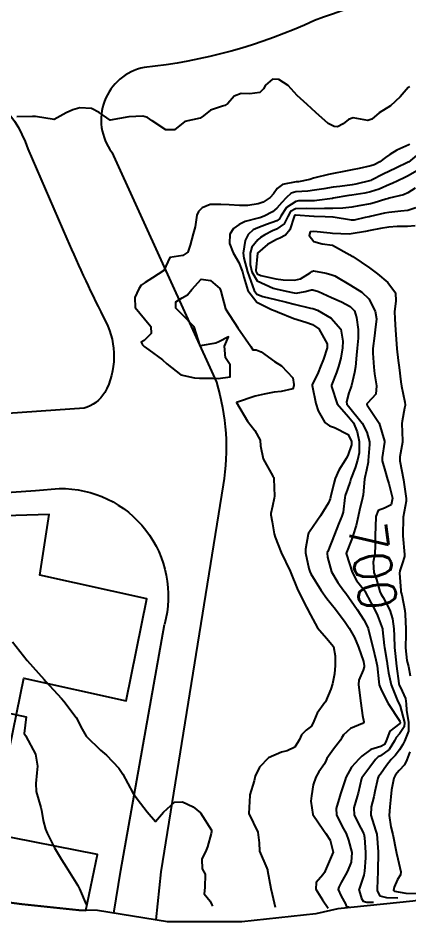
# Model space of a CAD drawing. Header units: metres. Extents: x 286371 to 293043, y 7462578 to 7466404.
# Drawn here: x 292147.9 to 292189.8, y 7462577.7 to 7462674.5 of the extents above; entities that cross this region are included whole.
import ezdxf
from ezdxf.enums import TextEntityAlignment as Align

# ---------------------------------------------------------------- set-up
doc = ezdxf.new("R2010")
doc.units = ezdxf.units.M
doc.header["$MEASUREMENT"] = 0
for name, color, linetype in [('Area', 45, 'Continuous'), ('Cotas', 45, 'Continuous'), ('Curvas de Nivel 1m', 11, 'Continuous'), ('Curvas de Nivel 5m', 15, 'Continuous'), ('Edificações', 30, 'Continuous'), ('Vias primárias', 230, 'Continuous')]:
    doc.layers.add(name, color=color, linetype=linetype)
doc.styles.add('Style-STANDARD', font='STANDARD.shx')

msp = doc.modelspace()

# ---------------------------------------------------------------- linework, layer by layer
at = {"layer": 'Area'}
msp.add_polyline3d([(292263.187, 7462596.643, 706.132), (292251.362, 7462592.681, 703.852), (292249.513, 7462591.933, 706.132), (292231.234, 7462586.014, 701.722), (292229.134, 7462585.201, 702.198), (292216.292, 7462583.702, 701.274), (292211.142, 7462583.09, 701.126), (292209.978, 7462582.809, 701.146), (292205.467, 7462582.283, 701.395), (292197.673, 7462580.971, 706.245), (292190.19, 7462579.932, 698.074), (292182.149, 7462579.109, 711.705), (292179.807, 7462578.573, 715.166), (292171.857, 7462577.714, 711.432), (292163.929, 7462577.725, 713.317), (292156.401, 7462578.938, 704.527), (292154.414, 7462578.957, 705.698), (292148.301, 7462579.613, 708.936), (292142.655, 7462580.362, 711.466)], dxfattribs=at)
at = {"layer": 'Curvas de Nivel 1m', "flags": 128}
for points, elevation in [([(292189.826, 7462667.175), (292189.682, 7462667.077), (292188.812, 7462666.086), (292187.794, 7462665.104), (292186.559, 7462664.347), (292185.772, 7462663.666), (292185.368, 7462663.542), (292183.774, 7462663.833), (292183.289, 7462663.654), (292182.723, 7462663.18), (292182.097, 7462662.851), (292181.759, 7462662.886), (292181.113, 7462663.204), (292179.782, 7462664.398), (292178.858, 7462665.238), (292177.808, 7462666.206), (292176.82, 7462667.27), (292175.834, 7462667.936), (292175.163, 7462667.965), (292174.394, 7462667.306), (292174.193, 7462666.935), (292173.813, 7462666.55), (292172.738, 7462666.403), (292171.81, 7462666.412), (292171.035, 7462666.127), (292170.372, 7462665.366), (292170.033, 7462665.128), (292169.789, 7462665.06), (292168.526, 7462664.65), (292167.774, 7462664.039), (292167.408, 7462663.772), (292165.764, 7462663.434), (292164.67, 7462662.53), (292163.75, 7462662.541), (292162.288, 7462663.487), (292161.77, 7462663.867), (292161.28, 7462663.993), (292159.77, 7462663.915), (292157.764, 7462663.564), (292156.605, 7462664.406), (292155.782, 7462664.809), (292154.511, 7462664.885), (292153.78, 7462664.687), (292153.059, 7462664.354), (292151.764, 7462663.654), (292149.77, 7462663.963), (292149.476, 7462663.982), (292147.777, 7462663.919)], 704), ([(292189.813, 7462660.993), (292189.732, 7462660.945), (292188.469, 7462660.347), (292187.716, 7462659.903), (292187.246, 7462659.576), (292186.631, 7462659.121), (292186.039, 7462658.789), (292185.697, 7462658.676), (292184.431, 7462658.415), (292183.691, 7462658.264), (292182.775, 7462658.091), (292181.684, 7462657.874), (292181.135, 7462657.75), (292179.677, 7462657.401), (292179.542, 7462657.361), (292179.14, 7462657.232), (292177.94, 7462656.981), (292177.67, 7462656.963), (292176.241, 7462656.7), (292175.659, 7462656.255), (292175.271, 7462655.669), (292174.909, 7462655.295), (292174.137, 7462654.806), (292173.634, 7462654.621), (292172.528, 7462654.434), (292171.63, 7462654.419), (292170.498, 7462654.494), (292169.632, 7462654.554), (292168.48, 7462654.543), (292167.626, 7462654.173), (292167.237, 7462653.793), (292167.057, 7462653.413), (292166.867, 7462652.144), (292166.657, 7462651.418), (292166.332, 7462650.196), (292166.101, 7462649.434), (292165.549, 7462649.081), (292164.157, 7462648.854), (292163.524, 7462647.474), (292162.301, 7462646.704), (292161.504, 7462646.185), (292161.102, 7462645.908), (292160.854, 7462645.514), (292160.424, 7462644.576), (292160.457, 7462643.52), (292161.446, 7462642.289), (292162.134, 7462641.494), (292162.177, 7462640.738), (292161.411, 7462639.993), (292161.103, 7462639.815), (292161.239, 7462639.507), (292161.402, 7462639.34), (292161.906, 7462638.985), (292163.373, 7462637.899), (292163.841, 7462637.467), (292165.347, 7462636.304), (292166.8, 7462635.964), (292167.342, 7462635.961), (292168.779, 7462635.956), (292169.342, 7462635.92), (292170.619, 7462636.091), (292170.632, 7462637.365), (292170.139, 7462638.133), (292170.028, 7462639.372), (292170.434, 7462640.389), (292169.401, 7462639.836), (292169.098, 7462639.691), (292167.394, 7462639.414), (292166.758, 7462641.425), (292165.455, 7462642.815), (292164.8, 7462643.454), (292164.805, 7462644.124), (292165.481, 7462644.563), (292166.04, 7462644.881), (292166.513, 7462645.429), (292167.511, 7462646.538), (292168.508, 7462646.393), (292169.497, 7462645.544), (292169.589, 7462645.373), (292169.61, 7462645.255), (292170.134, 7462643.364), (292171.424, 7462641.344), (292172.849, 7462639.323), (292173.03, 7462638.963), (292173.389, 7462638.967), (292173.943, 7462638.748), (292175.371, 7462637.721), (292176.127, 7462637.273), (292177.345, 7462635.971), (292177.434, 7462635.253), (292177.433, 7462635.153), (292177.328, 7462634.819), (292176.072, 7462634.525), (292175.321, 7462634.436), (292174.253, 7462634.241), (292173.315, 7462634.028), (292171.304, 7462633.354), (292172.467, 7462631.337), (292173.259, 7462630.335), (292173.829, 7462629.316), (292173.866, 7462628.684), (292174.153, 7462627.31), (292175.186, 7462625.446), (292175.281, 7462625.293), (292175.309, 7462625.166), (292175.358, 7462623.291), (292175.337, 7462623.106), (292175.138, 7462622.254), (292174.96, 7462621.463), (292174.959, 7462621.297), (292175.113, 7462620.544), (292175.349, 7462619.291), (292175.445, 7462618.933), (292176.08, 7462617.279), (292177.034, 7462615.264), (292177.869, 7462613.251), (292178.8, 7462611.405), (292178.884, 7462611.236), (292178.961, 7462611.052), (292179.972, 7462609.219), (292180.918, 7462608.114), (292181.67, 7462607.193), (292181.862, 7462606.217), (292181.854, 7462605.19), (292181.776, 7462604.275), (292181.561, 7462603.194), (292181.381, 7462602.651), (292180.815, 7462601.3), (292180.784, 7462601.235), (292180.763, 7462601.205), (292179.933, 7462600.081), (292179.572, 7462599.223), (292179.313, 7462598.69), (292178.769, 7462598.238), (292178.244, 7462597.761), (292178.034, 7462597.245), (292177.553, 7462596.441), (292176.735, 7462596.019), (292176.109, 7462595.899), (292174.724, 7462595.294), (292173.745, 7462594.272), (292173.315, 7462593.315), (292173.185, 7462592.818), (292172.731, 7462591.323), (292172.72, 7462591.267), (292172.634, 7462589.324), (292173.578, 7462587.31), (292173.716, 7462586.179), (292173.763, 7462585.307), (292174.547, 7462583.468), (292174.609, 7462583.293), (292174.628, 7462583.208), (292174.971, 7462581.288), (292175.12, 7462580.67), (292175.424, 7462579.284)], 703), ([(292190.8, 7462659.976), (292189.704, 7462659.093), (292189.676, 7462659.075), (292188.368, 7462658.42), (292187.689, 7462658.118), (292186.998, 7462657.801), (292185.753, 7462657.133), (292185.701, 7462657.107), (292185.674, 7462657.098), (292184.088, 7462656.738), (292183.667, 7462656.666), (292182.364, 7462656.483), (292181.662, 7462656.382), (292180.639, 7462656.23), (292179.657, 7462656.061), (292178.924, 7462655.966), (292177.654, 7462655.909), (292177.146, 7462655.768), (292176.61, 7462655.27), (292176.149, 7462654.765), (292175.627, 7462654.167), (292175.161, 7462653.752), (292174.256, 7462653.305), (292173.802, 7462653.121), (292173.61, 7462653.073), (292172.216, 7462652.725), (292171.6, 7462652.416), (292170.984, 7462651.963), (292170.597, 7462651.359), (292170.557, 7462650.372), (292170.941, 7462649.354), (292171.539, 7462648.332), (292171.935, 7462647.338), (292172.082, 7462646.77), (292172.502, 7462645.329), (292173.47, 7462644.097), (292175.061, 7462643.29), (292175.452, 7462643.153), (292175.688, 7462643.043), (292177.44, 7462642.334), (292178.713, 7462641.957), (292179.431, 7462641.696), (292180.106, 7462641.214), (292180.992, 7462639.608), (292181.011, 7462639.2), (292180.597, 7462637.985), (292180.296, 7462637.21), (292180.025, 7462636.543), (292179.392, 7462635.224), (292179.382, 7462635.175), (292179.791, 7462633.217), (292180.057, 7462632.448), (292180.757, 7462631.202), (292181.269, 7462630.851), (292181.786, 7462630.667), (292183.255, 7462629.91), (292183.607, 7462629.159), (292183.608, 7462628.789), (292183.222, 7462627.672), (292183.046, 7462627.338), (292182.93, 7462627.169), (292182.266, 7462626.11), (292181.855, 7462625.184), (292181.701, 7462624.662), (292181.363, 7462623.191), (292181.321, 7462623.022), (292181.145, 7462622.606), (292180.274, 7462621.211), (292179.098, 7462619.498), (292178.997, 7462619.334), (292178.965, 7462619.236), (292178.677, 7462617.634), (292178.69, 7462617.24), (292179.039, 7462615.578), (292179.15, 7462615.233), (292179.269, 7462614.991), (292180.359, 7462613.214), (292180.981, 7462612.345), (292181.891, 7462611.191), (292182.944, 7462609.822), (292183.374, 7462609.168), (292183.919, 7462608.159), (292184.374, 7462607.152), (292184.881, 7462605.595), (292184.982, 7462605.143), (292184.982, 7462605.033), (292184.867, 7462604.672), (292184.41, 7462603.592), (292184.362, 7462603.152), (292184.569, 7462601.397), (292184.594, 7462601.148), (292184.794, 7462599.805), (292184.929, 7462599.142), (292184.889, 7462599.036), (292184.782, 7462598.977), (292183.509, 7462598.428), (292182.763, 7462597.767), (292182.546, 7462597.389), (292182.42, 7462597.179), (292181.699, 7462596.231), (292180.972, 7462595.201), (292180.889, 7462595.035), (292180.715, 7462594.631), (292180.125, 7462593.791), (292179.777, 7462593.218), (292179.52, 7462592.383), (292179.333, 7462591.224), (292179.24, 7462590.641), (292179.481, 7462589.222), (292180.609, 7462587.531), (292180.853, 7462587.201), (292181.331, 7462586.455), (292181.648, 7462585.188), (292181.314, 7462584.442), (292180.805, 7462583.201), (292180.728, 7462583.014), (292180.537, 7462582.742), (292179.812, 7462581.928), (292179.78, 7462581.215), (292180.492, 7462580.091), (292181.114, 7462579.194)], 702), ([(292190.62, 7462658.131), (292189.682, 7462657.615), (292189.318, 7462657.442), (292188.565, 7462657.091), (292187.964, 7462656.806), (292187.668, 7462656.671), (292186.583, 7462656.198), (292185.655, 7462655.891), (292185.036, 7462655.761), (292183.65, 7462655.552), (292183.316, 7462655.503), (292181.644, 7462655.206), (292181.579, 7462655.195), (292179.897, 7462654.963), (292179.64, 7462654.946), (292177.949, 7462654.94), (292177.638, 7462654.879), (292176.666, 7462654.231), (292176.055, 7462653.278), (292175.899, 7462652.991), (292175.607, 7462652.797), (292174.506, 7462652.396), (292173.595, 7462652.046), (292173.1, 7462651.813), (292172.545, 7462651.33), (292172.219, 7462650.691), (292172.024, 7462649.337), (292172.07, 7462648.812), (292172.463, 7462647.33), (292172.997, 7462645.827), (292173.19, 7462645.319), (292173.487, 7462644.953), (292174.108, 7462644.678), (292175.476, 7462644.365), (292176.652, 7462644.085), (292177.463, 7462643.881), (292179.231, 7462643.454), (292179.457, 7462643.403), (292179.977, 7462643.217), (292181.442, 7462642.374), (292182.452, 7462641.179), (292182.668, 7462639.913), (292182.631, 7462639.176), (292182.477, 7462638.078), (292182.215, 7462637.182), (292181.999, 7462636.54), (292181.484, 7462635.192), (292181.47, 7462635.055), (292182.075, 7462633.183), (292183.284, 7462631.815), (292183.822, 7462631.156), (292184.211, 7462630.199), (292184.431, 7462629.147), (292184.413, 7462627.96), (292184.254, 7462627.149), (292184.014, 7462626.34), (292183.554, 7462625.159), (292183.451, 7462624.89), (292183.167, 7462624.05), (292182.939, 7462623.386), (292182.895, 7462623.168), (292182.703, 7462621.598), (292182.59, 7462621.172), (292182.233, 7462620.304), (292181.778, 7462619.191), (292181.067, 7462617.394), (292181.01, 7462617.26), (292181.001, 7462617.205), (292181.057, 7462616.762), (292181.485, 7462615.198), (292182.132, 7462614.067), (292182.798, 7462613.177), (292182.99, 7462612.914), (292184.226, 7462611.156), (292184.948, 7462610.067), (292185.269, 7462609.468), (292185.384, 7462609.138), (292185.522, 7462608.538), (292185.882, 7462607.13), (292186.225, 7462605.783), (292186.356, 7462605.122), (292186.535, 7462603.433), (292186.587, 7462603.118), (292186.835, 7462602.484), (292187.552, 7462601.103), (292188.786, 7462599.21), (292188.833, 7462599.084), (292188.83, 7462599.038), (292188.782, 7462598.973), (292187.721, 7462598.149), (292187.318, 7462597.106), (292187.128, 7462596.73), (292186.745, 7462596.516), (292185.683, 7462596.187), (292184.729, 7462595.47), (292184.567, 7462595.306), (292184.383, 7462595.15), (292183.596, 7462594.276), (292182.992, 7462593.17), (292182.915, 7462592.947), (292182.679, 7462592.174), (292182.424, 7462591.422), (292182.346, 7462591.179), (292181.961, 7462589.868), (292181.994, 7462589.184), (292182.615, 7462587.925), (292183.031, 7462587.168), (292183.299, 7462586.458), (292183.629, 7462585.159), (292183.587, 7462584.13), (292183.185, 7462583.165), (292182.963, 7462582.74), (292182.519, 7462581.931), (292182.239, 7462581.449), (292182.2, 7462581.179), (292182.494, 7462580.486), (292182.955, 7462579.641), (292183.031, 7462579.443), (292183.079, 7462579.366), (292183.177, 7462579.339), (292183.354, 7462579.334)], 701), ([(292190.51, 7462654.177), (292189.627, 7462653.909), (292188.89, 7462653.82), (292187.623, 7462653.692), (292187.13, 7462653.603), (292185.616, 7462653.261), (292185.514, 7462653.237), (292185.06, 7462653.143), (292183.888, 7462652.882), (292183.61, 7462652.869), (292181.634, 7462653.173), (292181.614, 7462653.176), (292180.781, 7462653.207), (292179.614, 7462653.243), (292179.595, 7462653.244), (292177.616, 7462653.405), (292177.508, 7462653.363), (292177.457, 7462653.257), (292177.024, 7462651.832), (292176.544, 7462651.27), (292175.928, 7462650.931), (292175.577, 7462650.782), (292174.623, 7462650.244), (292173.554, 7462649.343), (292173.543, 7462649.326), (292173.365, 7462647.478), (292173.396, 7462647.316), (292173.521, 7462647.111), (292173.891, 7462646.936), (292175.514, 7462646.599), (292176.307, 7462646.473), (292177.508, 7462646.441), (292178.159, 7462646.597), (292179.191, 7462647.229), (292179.373, 7462647.38), (292179.527, 7462647.437), (292180.888, 7462647.204), (292181.511, 7462647.023), (292181.809, 7462646.89), (292183.495, 7462645.91), (292184.732, 7462645.146), (292185.474, 7462644.431), (292186.154, 7462643.124), (292186.269, 7462642.294), (292186.146, 7462641.124), (292186.07, 7462640.469), (292185.893, 7462639.127), (292185.878, 7462638.635), (292186.002, 7462637.125), (292186.083, 7462636.394), (292186.279, 7462635.12), (292186.223, 7462634.218), (292185.306, 7462633.256), (292185.254, 7462633.186), (292185.254, 7462633.135), (292185.303, 7462633.054), (292186.558, 7462631.115), (292187.159, 7462629.192), (292187.154, 7462629.106), (292186.887, 7462627.441), (292186.896, 7462627.109), (292187.198, 7462626.002), (292187.473, 7462625.1), (292187.608, 7462624.668), (292187.994, 7462623.092), (292187.844, 7462622.393), (292187.138, 7462622.024), (292186.479, 7462621.769), (292186.199, 7462621.118), (292186.185, 7462620.041), (292186.148, 7462619.119), (292186.16, 7462618.03), (292186.11, 7462617.119), (292185.922, 7462616.246), (292185.99, 7462615.12), (292186.283, 7462614.389), (292186.653, 7462613.111), (292186.746, 7462612.865), (292186.984, 7462612.446), (292187.712, 7462611.093), (292188.016, 7462610.159), (292188.149, 7462609.09), (292188.184, 7462608.35), (292188.22, 7462607.088), (292188.27, 7462606.462), (292188.426, 7462605.091), (292188.683, 7462603.251), (292188.726, 7462603.086), (292188.84, 7462602.827), (292189.381, 7462601.632), (292189.447, 7462601.075), (292189.502, 7462600.376), (292189.722, 7462599.07), (292189.699, 7462598.142), (292189.274, 7462597.077), (292189.098, 7462596.73), (292188.74, 7462596.137), (292188.277, 7462595.545), (292187.864, 7462595.097), (292187.349, 7462594.47), (292186.701, 7462593.553), (292186.514, 7462593.3), (292186.425, 7462593.118), (292186.114, 7462591.681), (292185.996, 7462591.124), (292185.725, 7462590.051), (292185.679, 7462589.129), (292186.184, 7462587.547), (292186.306, 7462587.119), (292186.475, 7462585.216), (292186.476, 7462585.116), (292186.439, 7462583.213), (292186.437, 7462583.116), (292186.36, 7462581.263), (292186.346, 7462581.117), (292186.349, 7462581.04), (292186.643, 7462580.495), (292187.343, 7462580.314), (292188.554, 7462580.294)], 699), ([(292190.411, 7462652.249), (292189.597, 7462652.2), (292188.505, 7462652.181), (292187.595, 7462652.129), (292186.724, 7462651.984), (292185.593, 7462651.741), (292185.094, 7462651.639), (292183.587, 7462651.39), (292183.375, 7462651.38), (292181.588, 7462651.454), (292181.314, 7462651.472), (292179.591, 7462651.662), (292179.202, 7462651.618), (292179.068, 7462651.232), (292179.574, 7462650.567), (292180.452, 7462650.33), (292181.569, 7462650.189), (292183.43, 7462649.166), (292183.543, 7462649.091), (292183.743, 7462648.96), (292185.523, 7462647.751), (292186.382, 7462647.121), (292187.501, 7462646.205), (292188.323, 7462645.092), (292188.359, 7462644.203), (292188.219, 7462643.093), (292188.239, 7462642.296), (292188.32, 7462641.091), (292188.379, 7462640.121), (292188.469, 7462639.088), (292188.614, 7462637.847), (292188.706, 7462637.084), (292188.877, 7462635.545), (292188.953, 7462635.08), (292189.309, 7462633.372), (292189.356, 7462633.074), (292189.354, 7462633.023), (292189.299, 7462632.718), (292189.031, 7462631.325), (292189.015, 7462631.078), (292189.078, 7462629.245), (292189.063, 7462629.077), (292188.791, 7462627.51), (292188.781, 7462627.081), (292189.184, 7462625.074), (292189.45, 7462623.07), (292189.446, 7462622.774), (292189.124, 7462621.074), (292189.094, 7462619.074), (292189.288, 7462617.071), (292189.272, 7462616.85), (292189.039, 7462616.051), (292188.787, 7462615.319), (292188.747, 7462615.079), (292188.876, 7462613.196), (292188.899, 7462613.076), (292188.989, 7462612.727), (292189.318, 7462611.069), (292189.366, 7462610.66), (292189.425, 7462609.067), (292189.415, 7462608.579), (292189.395, 7462607.067), (292189.53, 7462605.717), (292189.696, 7462605.068), (292189.875, 7462604.08)], 698), ([(292147.316, 7462607.718), (292148.884, 7462605.694), (292150.699, 7462603.667), (292150.851, 7462603.493), (292152.571, 7462601.638), (292152.82, 7462601.362), (292154.137, 7462599.614), (292154.765, 7462598.344), (292155.192, 7462597.598), (292156.732, 7462596.116), (292157.369, 7462595.565), (292158.704, 7462594.188), (292159.14, 7462593.538), (292159.658, 7462592.551), (292160.202, 7462591.521), (292160.655, 7462590.881), (292161.733, 7462589.498), (292162.619, 7462588.484), (292163.468, 7462589.468), (292164.651, 7462590.547), (292165.506, 7462590.577), (292166.643, 7462590.043), (292167.444, 7462589.402), (292168.607, 7462587.551), (292168.637, 7462587.384), (292168.637, 7462587.351), (292168.601, 7462587.201), (292168.2, 7462585.77), (292168.05, 7462585.392), (292167.584, 7462584.429), (292167.628, 7462583.403), (292167.953, 7462582.814), (292167.921, 7462581.396), (292167.843, 7462580.737), (292168.492, 7462579.923), (292168.655, 7462579.559), (292168.724, 7462579.394)], 704), ([(292189.859, 7462595.945), (292189.531, 7462595.072), (292189.27, 7462594.522), (292188.707, 7462593.942), (292188.311, 7462593.479), (292188.137, 7462593.093), (292187.897, 7462591.875), (292187.819, 7462591.097), (292187.72, 7462590.027), (292187.638, 7462589.099), (292187.808, 7462587.904), (292188.022, 7462587.093), (292188.386, 7462585.269), (292188.415, 7462585.087), (292188.555, 7462584.457), (292188.896, 7462583.079), (292188.844, 7462582.765), (292188.521, 7462582.24), (292188.16, 7462581.439), (292188.107, 7462581.09), (292188.215, 7462580.993), (292189.43, 7462580.803), (292191.154, 7462580.774)], 698)]:
    msp.add_lwpolyline(points, dxfattribs=dict(at, elevation=elevation))
at = {"layer": 'Curvas de Nivel 5m', "flags": 128}
for points, elevation in [([(292190.436, 7462656.289), (292189.655, 7462655.775), (292189.166, 7462655.567), (292187.646, 7462655.224), (292187.554, 7462655.197), (292187.282, 7462655.11), (292186.044, 7462654.722), (292185.636, 7462654.623), (292184.39, 7462654.396), (292183.63, 7462654.246), (292182.672, 7462654.135), (292181.628, 7462654.127), (292180.729, 7462654.106), (292179.627, 7462654.086), (292178.751, 7462654.114), (292177.626, 7462654.074), (292177.087, 7462653.798), (292176.79, 7462653.267), (292176.417, 7462652.457), (292175.593, 7462651.894), (292175.161, 7462651.72), (292174.341, 7462651.303), (292173.878, 7462651.011), (292173.576, 7462650.768), (292172.931, 7462649.957), (292172.766, 7462649.326), (292172.758, 7462648.103), (292172.938, 7462647.323), (292173.51, 7462646.386), (292175.216, 7462645.571), (292175.497, 7462645.513), (292176.633, 7462645.267), (292177.481, 7462645.073), (292177.678, 7462645.055), (292178.636, 7462645.237), (292179.316, 7462645.398), (292179.488, 7462645.412), (292180.079, 7462645.216), (292181.475, 7462644.588), (292182.539, 7462644.108), (292183.461, 7462643.627), (292183.941, 7462643.157), (292184.145, 7462642.453), (292184.335, 7462641.151), (292184.333, 7462640.228), (292184.209, 7462639.152), (292184.141, 7462638.395), (292184.023, 7462637.155), (292183.948, 7462636.563), (292183.604, 7462635.16), (292183.533, 7462634.959), (292183.322, 7462634.358), (292183.067, 7462633.408), (292183.126, 7462633.167), (292183.301, 7462632.944), (292184.767, 7462631.142), (292185.259, 7462630.156), (292185.52, 7462629.13), (292185.539, 7462628.831), (292185.403, 7462627.132), (292185.385, 7462626.958), (292185.199, 7462626.107), (292185.029, 7462625.294), (292185.005, 7462625.137), (292184.861, 7462623.436), (292184.805, 7462623.14), (292184.463, 7462621.816), (292184.333, 7462621.146), (292184.095, 7462620.164), (292183.777, 7462619.154), (292183.613, 7462618.63), (292183.066, 7462617.271), (292183.044, 7462617.165), (292183.062, 7462617.048), (292183.694, 7462615.161), (292184.149, 7462614.29), (292184.995, 7462613.223), (292185.03, 7462613.179), (292185.047, 7462613.143), (292185.699, 7462611.854), (292186.106, 7462611.122), (292186.386, 7462610.546), (292186.911, 7462609.115), (292186.932, 7462608.997), (292187.118, 7462607.321), (292187.149, 7462607.11), (292187.405, 7462605.627), (292187.481, 7462605.105), (292187.562, 7462604.405), (292187.851, 7462603.099), (292188.578, 7462601.328), (292188.703, 7462601.086), (292188.81, 7462600.804), (292189.267, 7462599.077), (292189.251, 7462598.603), (292188.765, 7462597.847), (292188.399, 7462597.45), (292188.217, 7462597.093), (292187.65, 7462596.191), (292186.73, 7462595.511), (292186.47, 7462595.377), (292186.188, 7462595.122), (292185.566, 7462594.277), (292184.711, 7462593.144), (292184.709, 7462593.129), (292184.693, 7462593.076), (292184.319, 7462591.5), (292184.227, 7462591.151), (292183.872, 7462589.93), (292183.893, 7462589.156), (292184.613, 7462587.739), (292184.913, 7462587.14), (292184.998, 7462586.739), (292185.114, 7462585.136), (292185.112, 7462584.588), (292185, 7462583.138), (292184.936, 7462582.738), (292184.51, 7462581.426), (292184.43, 7462581.221), (292184.412, 7462581.146), (292184.426, 7462581.069), (292184.674, 7462580.233), (292184.86, 7462579.93), (292185.264, 7462579.828), (292185.954, 7462579.814)], 700), ([(292146.8, 7462600.119), (292148.794, 7462599.694), (292148.567, 7462597.898), (292148.702, 7462597.695), (292148.762, 7462597.608), (292149.782, 7462595.679), (292149.999, 7462594.38), (292149.92, 7462593.676), (292149.803, 7462592.552), (292149.87, 7462591.676), (292150.34, 7462589.968), (292150.424, 7462589.668), (292150.618, 7462588.593), (292150.856, 7462587.661), (292151.023, 7462587.233), (292151.82, 7462585.646), (292152.556, 7462584.405), (292153.057, 7462583.627), (292153.941, 7462582.195), (292154.32, 7462581.607), (292154.509, 7462581.254), (292155.214, 7462579.594)], 705)]:
    msp.add_lwpolyline(points, dxfattribs=dict(at, elevation=elevation))
at = {"layer": 'Edificações', "elevation": 705.25}
for points in [[(292146.248, 7462592.611), (292148.524, 7462603.832), (292159.498, 7462601.396), (292161.713, 7462612.321), (292150.24, 7462614.842), (292151.247, 7462621.361), (292138.077, 7462620.969)], [(292142.655, 7462580.362), (292148.301, 7462579.613), (292154.414, 7462578.957), (292155.175, 7462578.95), (292155.175, 7462578.95), (292156.432, 7462584.945), (292145.156, 7462587.159)]]:
    msp.add_lwpolyline(points, dxfattribs=at)
at = {"layer": 'Vias primárias', "elevation": 701.614}
for points in [[(292205.115, 7462582.224), (292216.1, 7462641.079, -0.289349), (292227.467, 7462653.333), (292302.594, 7462681.448, 0.384418), (292306.812, 7462689.577), (292300.635, 7462710.05, 0.504814), (292287.98, 7462714.566), (292210.629, 7462685.549, -0.004522), (292179.649, 7462674.246, -0.083303), (292161.398, 7462669.21, 10.0846)], [(292161.398, 7462669.21, 0.553914), (292157.969, 7462660.138), (292169.143, 7462635.51, -0.280144)], [(292169.143, 7462635.51, -0.117426), (292169.867, 7462624.518), (292163.188, 7462583.092)]]:
    msp.add_lwpolyline(points, format="xyb", dxfattribs=at)
at = {"layer": 'Vias primárias'}
msp.add_lwpolyline([(291990.627, 7462688.17), (291982.586, 7462691.883, -0.500032), (291979.22, 7462710.59, -0.331742), (291984.323, 7462713.066), (292010.194, 7462705.542), (292100.541, 7462677.242, 0.046403), (292139.636, 7462668.876, -0.264048), (292148.962, 7462660.507), (292153.141, 7462650.863, 0.014537), (292157.309, 7462641.963, -0.245962), (292157.194, 7462634.408, -0.199343), (292154.978, 7462632.746), (292145.251, 7462632.063), (292132.8, 7462632.051, -0.098403), (292096.886, 7462639.152, 0.007469), (292021.856, 7462673.894)], format="xyb", close=True, dxfattribs=at)
msp.add_lwpolyline([(291949.941, 7462701.452), (291953.957, 7462699.568, -0.344557), (291953.957, 7462699.568), (291952.832, 7462697.168), (292003.859, 7462673.226), (292039.339, 7462657.263), (292073.805, 7462641.074, 0.157927), (292152.327, 7462624.135, -0.500005), (292163.583, 7462609.561)], format="xyb", dxfattribs=at)
for points, elevation in [([(292158.178, 7462578.652), (292158.933, 7462583.272), (292163.583, 7462609.561)], 706.603), ([(292163.188, 7462583.092), (292162.673, 7462577.927)], 701.614)]:
    msp.add_lwpolyline(points, dxfattribs=dict(at, elevation=elevation))

# ---------------------------------------------------------------- texts
at = {"layer": 'Cotas', "style": 'Style-STANDARD'}
msp.add_text('700', height=4, rotation=278.40404, dxfattribs=at).set_placement((292185.906, 7462615.797, 700), align=Align.MIDDLE_CENTER)

doc.saveas('drawing.dxf')
